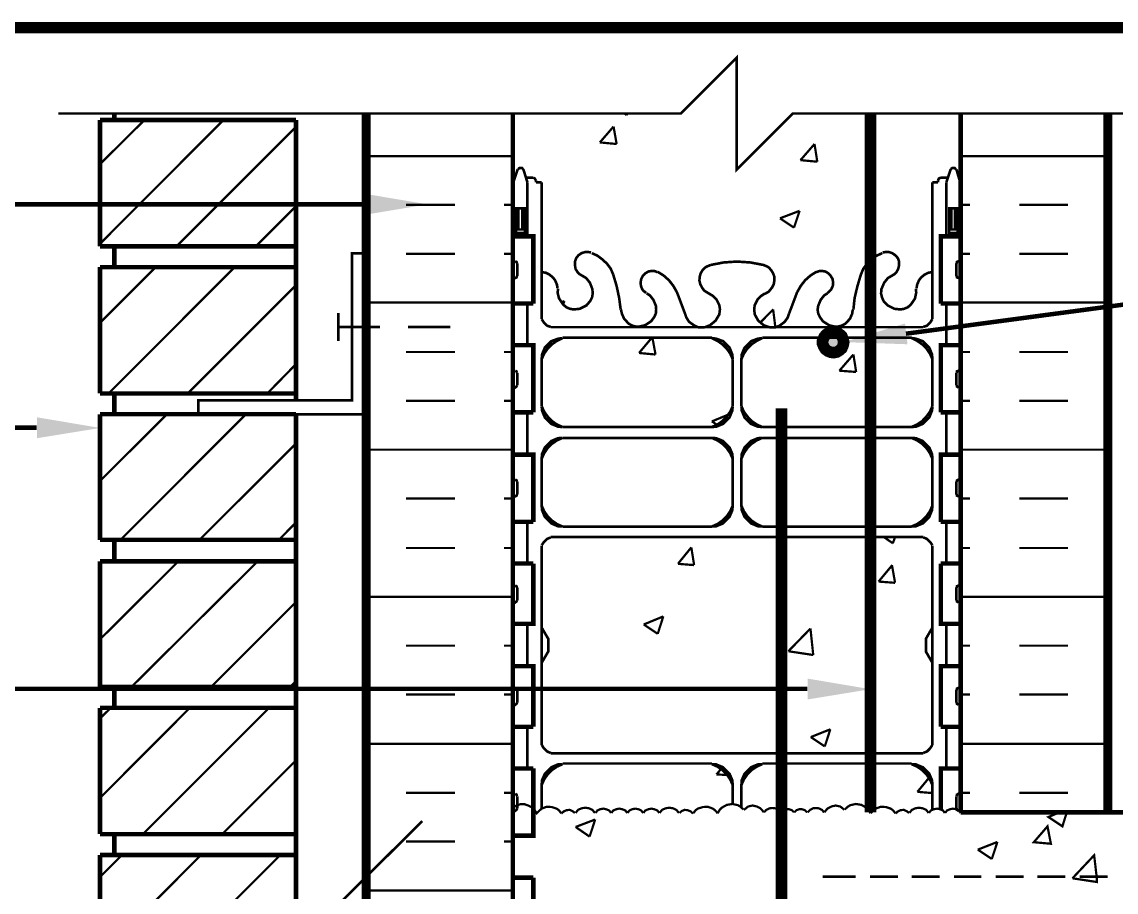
# Model space of a CAD drawing. Header units: millimetres. Extents: x 14 to 202, y 15 to 268.
# Drawn here: x 82.4 to 144.5, y 218.7 to 268.1 of the extents above; entities that cross this region are included whole.
import ezdxf

# ---------------------------------------------------------------- set-up
doc = ezdxf.new("R2010")
doc.units = ezdxf.units.MM
doc.layers.add('H', color=7, linetype='Continuous')
doc.layers.add('P', color=7, linetype='Continuous')

msp = doc.modelspace()

# ---------------------------------------------------------------- hatches: boundary and pattern name
at = {"layer": 'H', "linetype": 'Continuous'}
for points in [[(101.829, 257.104), (101.829, 258.304), (105.41, 257.704), (101.829, 257.104)], [(132.627, 249.767), (129.011, 249.89), (132.486, 250.948), (132.627, 249.767)], [(127.829, 249.978), (127.864, 250.084), (129.011, 249.978), (127.829, 249.978)], [(127.864, 250.084), (127.9, 250.19), (128.958, 250.084), (127.864, 250.084)], [(129.011, 249.978), (127.864, 250.084), (128.958, 250.084), (129.011, 249.978)], [(127.9, 250.19), (127.97, 250.278), (128.923, 250.19), (127.9, 250.19)], [(128.958, 250.084), (127.9, 250.19), (128.923, 250.19), (128.958, 250.084)], [(127.97, 250.278), (128.058, 250.366), (128.852, 250.278), (127.97, 250.278)], [(128.923, 250.19), (127.97, 250.278), (128.852, 250.278), (128.923, 250.19)], [(128.058, 250.366), (128.164, 250.402), (128.782, 250.366), (128.058, 250.366)], [(128.852, 250.278), (128.058, 250.366), (128.782, 250.366), (128.852, 250.278)], [(128.164, 250.402), (128.252, 250.437), (128.693, 250.402), (128.164, 250.402)], [(128.782, 250.366), (128.164, 250.402), (128.693, 250.402), (128.782, 250.366)], [(128.252, 250.437), (128.376, 250.472), (128.588, 250.437), (128.252, 250.437)], [(128.693, 250.402), (128.252, 250.437), (128.588, 250.437), (128.693, 250.402)], [(128.588, 250.437), (128.376, 250.472), (128.482, 250.472), (128.588, 250.437)], [(127.829, 249.873), (127.829, 249.978), (129.011, 249.873), (127.829, 249.873)], [(129.011, 249.873), (127.829, 249.978), (129.011, 249.978), (129.011, 249.873)], [(127.829, 249.767), (127.829, 249.873), (129.011, 249.767), (127.829, 249.767)], [(129.011, 249.767), (127.829, 249.873), (129.011, 249.873), (129.011, 249.767)], [(127.864, 249.661), (127.829, 249.767), (128.958, 249.661), (127.864, 249.661)], [(128.958, 249.661), (127.829, 249.767), (129.011, 249.767), (128.958, 249.661)], [(127.9, 249.555), (127.864, 249.661), (128.923, 249.555), (127.9, 249.555)], [(128.923, 249.555), (127.864, 249.661), (128.958, 249.661), (128.923, 249.555)], [(127.97, 249.467), (127.9, 249.555), (128.852, 249.467), (127.97, 249.467)], [(128.852, 249.467), (127.9, 249.555), (128.923, 249.555), (128.852, 249.467)], [(128.058, 249.414), (127.97, 249.467), (128.782, 249.414), (128.058, 249.414)], [(128.782, 249.414), (127.97, 249.467), (128.852, 249.467), (128.782, 249.414)], [(128.164, 249.343), (128.058, 249.414), (128.693, 249.343), (128.164, 249.343)], [(128.693, 249.343), (128.058, 249.414), (128.782, 249.414), (128.693, 249.343)], [(128.252, 249.308), (128.164, 249.343), (128.588, 249.308), (128.252, 249.308)], [(128.588, 249.308), (128.164, 249.343), (128.693, 249.343), (128.588, 249.308)], [(128.376, 249.273), (128.252, 249.308), (128.482, 249.273), (128.376, 249.273)], [(128.482, 249.273), (128.252, 249.308), (128.588, 249.308), (128.482, 249.273)], [(83.273, 244.44), (83.273, 245.622), (86.854, 245.022), (83.273, 244.44)], [(126.965, 229.623), (126.965, 230.805), (130.528, 230.205), (126.965, 229.623)]]:
    msp.add_hatch(color=256, dxfattribs=at).paths.add_polyline_path(points)

# ---------------------------------------------------------------- linework, layer by layer
at = {"layer": 'P'}
for points, const_width in [([(17.004, 267.723), (198.12, 267.723)], 0.656), ([(84.473, 262.855), (119.768, 262.855), (122.943, 266.03), (122.943, 259.68), (126.118, 262.855), (148.749, 262.855)], 0.148), ([(101.935, 204.117), (101.935, 262.855)], 0.508), ([(130.528, 262.855), (130.528, 223.22)], 0.656), ([(143.986, 223.22), (143.986, 262.855)], 0.508), ([(86.836, 255.323), (86.836, 262.484)], 0.254), ([(97.949, 262.484), (86.836, 262.484)], 0.254), ([(86.836, 259.98), (89.341, 262.467)], 0.127), ([(86.836, 255.464), (93.821, 262.467)], 0.127), ([(87.648, 262.484), (87.648, 262.855)], 0.254), ([(97.949, 246.609), (97.949, 262.484)], 0.254), ([(110.243, 262.855), (110.243, 204.117)], 0.254), ([(116.575, 262.855), (116.699, 262.767)], 0.127), ([(116.699, 262.767), (116.752, 262.855)], 0.127), ([(135.643, 223.22), (135.643, 262.855)], 0.254), ([(91.175, 255.323), (97.949, 262.096)], 0.127), ([(115.182, 261.214), (115.958, 262.114)], 0.127), ([(116.134, 261.126), (115.958, 262.114)], 0.127), ([(115.182, 261.214), (116.134, 261.126)], 0.127), ([(126.559, 260.209), (127.353, 261.126)], 0.127), ([(127.512, 260.121), (127.353, 261.126)], 0.127), ([(101.935, 260.438), (110.243, 260.438)], 0.127), ([(126.559, 260.209), (127.512, 260.121)], 0.127), ([(143.986, 260.438), (135.643, 260.438)], 0.127), ([(110.243, 258.851), (110.525, 259.697)], 0.148), ([(110.843, 259.697), (110.755, 259.768), (110.631, 259.768), (110.543, 259.697)], 0.148), ([(111.072, 258.957), (110.843, 259.697)], 0.148), ([(134.832, 258.957), (135.079, 259.697)], 0.148), ([(135.378, 259.697), (135.29, 259.768), (135.167, 259.768), (135.079, 259.697)], 0.148), ([(135.643, 258.851), (135.396, 259.697)], 0.148), ([(110.984, 259.221), (111.39, 259.221)], 0.148), ([(111.072, 258.957), (111.072, 255.887)], 0.148), ([(111.548, 259.062), (111.495, 259.168), (111.39, 259.221)], 0.148), ([(111.566, 259.062), (111.566, 258.957)], 0.148), ([(111.566, 258.957), (111.883, 258.957)], 0.148), ([(111.883, 251.195), (111.883, 258.957)], 0.148), ([(134.355, 258.957), (134.038, 258.957)], 0.148), ([(134.038, 251.195), (134.038, 258.957)], 0.148), ([(134.514, 259.221), (134.408, 259.168), (134.355, 259.062)], 0.148), ([(134.355, 259.062), (134.355, 258.957)], 0.148), ([(134.902, 259.221), (134.514, 259.221)], 0.148), ([(134.832, 258.957), (134.832, 255.887)], 0.148), ([(111.072, 255.887), (111.072, 258.498)], 0.148), ([(134.832, 255.887), (134.832, 258.498)], 0.148), ([(101.829, 257.704), (68.439, 257.704)], 0.254), ([(95.673, 255.323), (97.949, 257.598)], 0.127), ([(104.193, 257.669), (106.962, 257.669)], 0.127), ([(109.749, 257.669), (110.243, 257.669)], 0.127), ([(110.931, 256.081), (110.437, 256.081), (110.437, 257.475), (110.931, 257.475), (110.931, 256.081)], 0.148), ([(110.79, 256.275), (110.561, 256.275), (110.561, 257.475), (110.79, 257.475), (110.79, 256.275)], 0.148), ([(134.99, 256.081), (135.467, 256.081), (135.467, 257.475), (134.99, 257.475), (134.99, 256.081)], 0.148), ([(135.114, 256.275), (135.326, 256.275), (135.326, 257.475), (135.114, 257.475), (135.114, 256.275)], 0.148), ([(136.172, 257.669), (135.643, 257.669)], 0.127), ([(141.728, 257.669), (138.959, 257.669)], 0.127), ([(125.395, 256.91), (126.506, 257.334)], 0.127), ([(125.395, 256.91), (126.189, 256.381)], 0.127), ([(126.189, 256.381), (126.506, 257.334)], 0.127), ([(110.243, 255.887), (111.407, 255.887), (111.407, 252.077)], 0.254), ([(135.643, 255.887), (134.514, 255.887), (134.514, 252.077)], 0.254), ([(97.949, 255.323), (86.836, 255.323)], 0.254), ([(87.648, 254.141), (87.648, 255.323)], 0.254), ([(114.688, 254.97), (114.494, 255.005), (114.371, 255.005), (114.141, 254.935), (113.965, 254.811), (113.841, 254.653), (113.771, 254.459), (113.771, 254.247), (113.806, 254.035), (113.93, 253.841), (114.018, 253.753), (114.194, 253.647)], 0.148), ([(131.727, 253.647), (131.904, 253.753), (131.992, 253.841), (132.098, 254.035), (132.151, 254.247), (132.151, 254.459), (132.08, 254.653), (131.939, 254.811), (131.763, 254.935), (131.551, 255.005), (131.41, 255.005), (131.216, 254.97)], 0.148), ([(92.41, 245.798), (101.935, 245.798), (101.935, 254.917), (101.124, 254.917), (101.124, 246.592), (92.41, 246.592), (92.41, 245.798), (92.41, 245.798)], 0.148), ([(104.193, 254.9), (106.962, 254.9)], 0.127), ([(109.749, 254.9), (110.243, 254.9)], 0.127), ([(110.243, 253.647), (110.243, 254.353)], 0.148), ([(110.384, 254.476), (110.296, 254.441), (110.261, 254.353)], 0.148), ([(110.49, 254.353), (110.455, 254.441), (110.384, 254.476)], 0.148), ([(110.508, 253.647), (110.508, 254.353)], 0.148), ([(115.94, 253.718), (115.799, 254.053), (115.588, 254.335), (115.323, 254.582), (115.041, 254.794), (114.723, 254.935)], 0.148), ([(122.961, 254.459), (122.202, 254.406), (121.461, 254.265)], 0.148), ([(124.531, 252.624), (124.725, 252.73), (124.813, 252.818), (124.954, 252.995), (125.042, 253.171), (125.077, 253.383), (125.077, 253.594), (125.007, 253.788), (124.901, 253.965), (124.76, 254.123), (124.672, 254.176), (124.46, 254.265), (123.719, 254.406), (122.943, 254.459)], 0.148), ([(131.198, 254.935), (130.881, 254.794), (130.581, 254.582), (130.334, 254.335), (130.122, 254.053), (129.981, 253.718)], 0.148), ([(135.396, 253.647), (135.396, 254.353)], 0.148), ([(135.625, 254.353), (135.608, 254.441), (135.52, 254.476), (135.431, 254.441), (135.414, 254.353)], 0.148), ([(135.643, 253.647), (135.643, 254.353)], 0.148), ([(136.172, 254.9), (135.643, 254.9)], 0.127), ([(141.728, 254.9), (138.959, 254.9)], 0.127), ([(86.836, 246.98), (86.836, 254.141)], 0.254), ([(97.949, 254.141), (86.836, 254.141)], 0.254), ([(86.836, 250.984), (89.994, 254.141)], 0.127), ([(87.33, 246.98), (94.474, 254.141)], 0.127), ([(112.783, 252.942), (112.748, 253.153), (112.642, 253.4), (112.518, 253.559), (112.324, 253.718), (112.113, 253.824), (111.883, 253.859)], 0.148), ([(116.364, 251.725), (116.276, 252.395), (116.134, 253.065), (115.94, 253.718)], 0.148), ([(118.445, 253.859), (118.251, 253.929), (118.128, 253.929), (117.934, 253.894), (117.757, 253.788), (117.616, 253.647), (117.528, 253.471), (117.493, 253.277), (117.51, 253.083), (117.581, 252.889), (117.651, 252.801), (117.81, 252.677)], 0.148), ([(119.556, 252.712), (119.345, 253.083), (119.098, 253.4), (118.798, 253.665), (118.463, 253.877)], 0.148), ([(121.461, 254.265), (121.25, 254.176), (121.162, 254.123), (121.003, 253.965), (120.897, 253.788), (120.844, 253.594), (120.826, 253.383), (120.879, 253.171), (120.968, 252.995), (121.091, 252.818), (121.197, 252.748), (121.373, 252.642)], 0.148), ([(127.459, 253.877), (127.123, 253.665), (126.824, 253.4), (126.577, 253.083), (126.365, 252.712)], 0.148), ([(128.094, 252.677), (128.235, 252.801), (128.305, 252.889), (128.393, 253.083), (128.411, 253.277), (128.376, 253.471), (128.27, 253.647), (128.147, 253.788), (127.97, 253.894), (127.758, 253.929), (127.653, 253.929), (127.459, 253.859)], 0.148), ([(129.981, 253.718), (129.787, 253.065), (129.628, 252.395), (129.558, 251.725)], 0.148), ([(134.038, 253.859), (133.809, 253.824), (133.597, 253.718), (133.403, 253.559), (133.279, 253.4), (133.174, 253.153), (133.138, 252.942)], 0.148), ([(91.81, 246.98), (97.949, 253.118)], 0.127), ([(110.261, 253.647), (110.296, 253.559), (110.384, 253.524), (110.455, 253.559), (110.49, 253.647)], 0.148), ([(112.818, 252.924), (112.783, 252.695), (112.871, 252.36), (113.101, 252.024), (113.277, 251.866), (113.489, 251.778), (113.7, 251.742), (114.035, 251.778), (114.423, 251.972), (114.635, 252.218), (114.741, 252.43), (114.776, 252.642), (114.759, 252.889), (114.618, 253.259), (114.406, 253.524), (114.194, 253.647)], 0.148), ([(131.727, 253.647), (131.516, 253.524), (131.304, 253.259), (131.145, 252.889), (131.128, 252.642), (131.18, 252.43), (131.269, 252.218), (131.498, 251.972), (131.886, 251.778), (132.221, 251.742), (132.433, 251.778), (132.644, 251.866), (132.821, 252.024), (133.05, 252.36), (133.121, 252.695), (133.103, 252.924)], 0.148), ([(135.414, 253.647), (135.431, 253.559), (135.52, 253.524)], 0.148), ([(135.52, 253.524), (135.608, 253.559), (135.625, 253.647)], 0.148), ([(116.381, 251.725), (116.434, 251.495), (116.558, 251.213), (116.822, 250.931), (117.016, 250.825), (117.228, 250.772), (117.422, 250.772), (117.74, 250.843), (118.092, 251.072), (118.269, 251.319), (118.357, 251.513), (118.375, 251.725), (118.357, 251.954), (118.216, 252.289), (118.022, 252.536), (117.828, 252.659)], 0.148), ([(120.015, 251.495), (119.556, 252.712)], 0.148), ([(120.015, 251.495), (120.086, 251.284), (120.244, 251.037), (120.544, 250.825), (120.738, 250.737), (120.95, 250.719), (121.144, 250.737), (121.426, 250.843), (121.744, 251.107), (121.955, 251.46), (121.991, 251.76), (121.955, 251.989), (121.797, 252.307), (121.603, 252.501), (121.373, 252.642)], 0.148), ([(124.531, 252.642), (124.319, 252.501), (124.125, 252.307), (123.966, 251.989), (123.931, 251.76), (123.966, 251.46), (124.16, 251.107), (124.478, 250.843), (124.778, 250.737), (124.972, 250.719), (125.183, 250.737), (125.377, 250.825), (125.659, 251.037), (125.836, 251.284), (125.906, 251.495)], 0.148), ([(125.906, 251.495), (126.365, 252.712)], 0.148), ([(128.094, 252.659), (127.9, 252.536), (127.706, 252.289), (127.564, 251.954), (127.529, 251.725), (127.564, 251.513), (127.653, 251.319), (127.829, 251.072), (128.182, 250.843), (128.482, 250.772), (128.693, 250.772), (128.905, 250.825), (129.099, 250.931), (129.364, 251.213), (129.487, 251.495), (129.522, 251.725)], 0.148), ([(132.539, 250.366), (151.395, 252.889)], 0.254), ([(101.935, 252.13), (110.243, 252.13)], 0.127), ([(110.243, 252.077), (111.407, 252.077)], 0.254), ([(111.072, 249.714), (111.072, 252.077)], 0.148), ([(112.977, 252.148), (113.171, 252.218)], 0.127), ([(113.101, 252.024), (113.171, 252.218)], 0.127), ([(135.643, 252.077), (134.514, 252.077)], 0.254), ([(134.832, 249.714), (134.832, 252.077)], 0.148), ([(143.986, 252.13), (135.643, 252.13)], 0.127), ([(100.348, 251.548), (100.348, 249.961)], 0.148), ([(124.266, 250.984), (125.007, 251.742)], 0.127), ([(125.13, 250.754), (125.007, 251.742)], 0.127), ([(100.348, 250.754), (102.711, 250.754)], 0.148), ([(104.299, 250.754), (106.698, 250.754)], 0.148), ([(111.883, 251.195), (112.007, 251.001), (112.183, 250.825), (112.395, 250.754)], 0.148), ([(133.526, 250.737), (112.395, 250.737)], 0.148), ([(129.011, 249.873), (128.976, 250.049), (128.905, 250.225), (128.834, 250.296), (128.711, 250.384), (128.57, 250.455), (128.411, 250.472), (128.27, 250.455), (128.129, 250.402), (128.005, 250.313), (127.917, 250.208), (127.882, 250.137), (127.811, 249.961), (127.811, 249.802), (127.882, 249.626), (127.97, 249.484), (128.111, 249.379), (128.288, 249.308), (128.446, 249.29), (128.623, 249.326), (128.764, 249.414), (128.905, 249.537), (128.976, 249.714), (129.011, 249.873), (129.011, 249.873)], 0.656), ([(133.526, 250.754), (133.738, 250.825), (133.914, 251.001), (134.038, 251.195)], 0.148), ([(113.065, 250.119), (112.748, 249.961), (112.466, 249.767), (112.219, 249.52), (112.025, 249.238), (111.883, 248.92)], 0.148), ([(113.065, 250.119), (112.818, 250.084), (112.43, 249.943), (112.06, 249.573), (111.901, 249.185), (111.883, 248.92)], 0.148), ([(121.532, 250.137), (113.065, 250.137)], 0.148), ([(117.404, 249.273), (118.128, 250.137)], 0.127), ([(118.339, 249.185), (118.163, 250.137)], 0.127), ([(122.714, 248.92), (122.573, 249.238), (122.379, 249.52), (122.132, 249.767), (121.849, 249.961), (121.532, 250.119)], 0.148), ([(122.714, 248.92), (122.696, 249.185), (122.537, 249.573), (122.167, 249.943), (121.779, 250.084), (121.532, 250.119)], 0.148), ([(124.389, 250.119), (124.072, 249.961), (123.79, 249.767), (123.543, 249.52), (123.349, 249.238), (123.208, 248.92)], 0.148), ([(124.389, 250.119), (124.143, 250.084), (123.754, 249.943), (123.384, 249.573), (123.225, 249.185), (123.208, 248.92)], 0.148), ([(132.856, 250.137), (124.389, 250.137)], 0.148), ([(134.038, 248.92), (133.897, 249.238), (133.703, 249.52), (133.456, 249.767), (133.174, 249.961), (132.856, 250.119)], 0.148), ([(134.038, 248.92), (134.02, 249.185), (133.862, 249.573), (133.491, 249.943), (133.103, 250.084), (132.856, 250.119)], 0.148), ([(110.243, 249.714), (111.407, 249.714), (111.407, 245.904)], 0.254), ([(135.643, 249.714), (134.514, 249.714), (134.514, 245.904)], 0.254), ([(104.193, 249.326), (106.962, 249.326)], 0.127), ([(109.749, 249.326), (110.243, 249.326)], 0.127), ([(111.883, 248.938), (111.883, 246.257)], 0.148), ([(117.404, 249.273), (118.339, 249.185)], 0.127), ([(122.714, 248.92), (122.714, 246.257)], 0.148), ([(123.208, 248.955), (123.208, 246.257)], 0.148), ([(128.764, 248.267), (129.558, 249.185)], 0.127), ([(129.716, 248.197), (129.558, 249.185)], 0.127), ([(134.038, 248.938), (134.038, 246.257)], 0.148), ([(136.172, 249.326), (135.643, 249.326)], 0.127), ([(141.728, 249.326), (138.959, 249.326)], 0.127), ([(96.326, 246.98), (97.949, 248.638)], 0.127), ([(110.243, 247.438), (110.243, 248.144)], 0.148), ([(110.384, 248.267), (110.296, 248.232), (110.261, 248.144)], 0.148), ([(110.49, 248.144), (110.455, 248.232), (110.384, 248.267)], 0.148), ([(110.508, 247.438), (110.508, 248.144)], 0.148), ([(128.764, 248.267), (129.716, 248.197)], 0.127), ([(135.396, 247.438), (135.396, 248.144)], 0.148), ([(135.625, 248.144), (135.608, 248.232), (135.52, 248.267), (135.431, 248.232), (135.414, 248.144)], 0.148), ([(135.643, 247.438), (135.643, 248.144)], 0.148), ([(97.949, 246.98), (86.836, 246.98)], 0.254), ([(87.648, 245.798), (87.648, 246.98)], 0.254), ([(110.261, 247.438), (110.296, 247.368), (110.384, 247.315), (110.455, 247.368), (110.49, 247.438)], 0.148), ([(135.414, 247.438), (135.431, 247.368), (135.52, 247.315)], 0.148), ([(135.52, 247.315), (135.608, 247.368), (135.625, 247.438)], 0.148), ([(104.193, 246.556), (106.962, 246.556)], 0.127), ([(109.749, 246.556), (110.243, 246.556)], 0.127), ([(111.883, 246.257), (112.025, 245.939), (112.219, 245.674), (112.466, 245.41), (112.748, 245.216), (113.065, 245.075)], 0.148), ([(111.883, 246.257), (111.901, 246.01), (112.06, 245.622), (112.43, 245.251), (112.818, 245.092), (113.065, 245.075)], 0.148), ([(121.532, 245.075), (121.849, 245.216), (122.132, 245.41), (122.379, 245.674), (122.573, 245.939), (122.714, 246.257)], 0.148), ([(121.532, 245.075), (121.779, 245.092), (122.167, 245.251), (122.537, 245.622), (122.696, 246.01), (122.714, 246.257)], 0.148), ([(123.208, 246.257), (123.349, 245.939), (123.543, 245.674), (123.79, 245.41), (124.072, 245.216), (124.389, 245.075)], 0.148), ([(123.208, 246.257), (123.225, 246.01), (123.384, 245.622), (123.754, 245.251), (124.143, 245.092), (124.389, 245.075)], 0.148), ([(125.483, 246.133), (125.483, 146.315)], 0.656), ([(132.856, 245.075), (133.174, 245.216), (133.456, 245.41), (133.703, 245.674), (133.897, 245.939), (134.038, 246.257)], 0.148), ([(132.856, 245.075), (133.103, 245.092), (133.491, 245.251), (133.862, 245.622), (134.02, 246.01), (134.038, 246.257)], 0.148), ([(136.172, 246.556), (135.643, 246.556)], 0.127), ([(141.728, 246.556), (138.959, 246.556)], 0.127), ([(86.836, 238.672), (86.836, 245.798)], 0.254), ([(97.949, 245.798), (86.836, 245.798)], 0.254), ([(86.836, 242.006), (90.629, 245.798)], 0.127), ([(87.983, 238.654), (95.109, 245.798)], 0.127), ([(97.949, 204.117), (97.949, 245.798)], 0.254), ([(110.243, 245.904), (111.407, 245.904)], 0.254), ([(111.072, 243.505), (111.072, 245.904)], 0.148), ([(121.532, 245.392), (122.432, 245.763)], 0.127), ([(135.643, 245.904), (134.514, 245.904)], 0.254), ([(134.832, 243.505), (134.832, 245.904)], 0.148), ([(83.256, 245.039), (57.926, 245.039)], 0.254), ([(113.065, 245.075), (121.532, 245.075)], 0.148), ([(121.532, 245.392), (121.832, 245.198)], 0.127), ([(132.856, 245.075), (124.389, 245.075)], 0.148), ([(113.065, 244.457), (112.748, 244.316), (112.466, 244.122), (112.219, 243.875), (112.025, 243.593), (111.883, 243.276)], 0.148), ([(113.065, 244.457), (112.801, 244.44), (112.43, 244.281), (112.06, 243.911), (111.901, 243.54), (111.883, 243.276)], 0.148), ([(113.065, 244.457), (121.532, 244.457)], 0.148), ([(122.714, 243.276), (122.573, 243.593), (122.379, 243.875), (122.132, 244.122), (121.849, 244.316), (121.532, 244.457)], 0.148), ([(122.714, 243.276), (122.696, 243.54), (122.537, 243.911), (122.167, 244.281), (121.779, 244.44), (121.532, 244.457)], 0.148), ([(124.389, 244.457), (124.072, 244.316), (123.79, 244.122), (123.543, 243.875), (123.349, 243.593), (123.208, 243.276)], 0.148), ([(124.389, 244.457), (124.143, 244.44), (123.754, 244.281), (123.384, 243.911), (123.225, 243.54), (123.208, 243.276)], 0.148), ([(132.856, 244.457), (124.389, 244.457)], 0.148), ([(134.038, 243.276), (133.897, 243.593), (133.703, 243.875), (133.456, 244.122), (133.174, 244.316), (132.856, 244.457)], 0.148), ([(134.038, 243.276), (134.02, 243.54), (133.862, 243.911), (133.491, 244.281), (133.103, 244.44), (132.856, 244.457)], 0.148), ([(92.463, 238.654), (97.949, 244.14)], 0.127), ([(101.935, 243.787), (110.243, 243.787)], 0.127), ([(143.986, 243.787), (135.643, 243.787)], 0.127), ([(110.243, 243.505), (111.407, 243.505), (111.407, 239.695)], 0.254), ([(111.883, 240.612), (111.883, 243.276)], 0.148), ([(122.714, 240.612), (122.714, 243.276)], 0.148), ([(123.208, 240.612), (123.208, 243.276)], 0.148), ([(134.038, 240.612), (134.038, 243.276)], 0.148), ([(135.643, 243.505), (134.514, 243.505), (134.514, 239.695)], 0.254), ([(110.243, 241.265), (110.243, 241.97)], 0.148), ([(110.384, 242.094), (110.296, 242.058), (110.261, 241.97)], 0.148), ([(110.49, 241.97), (110.455, 242.058), (110.384, 242.094)], 0.148), ([(110.508, 241.265), (110.508, 241.97)], 0.148), ([(135.396, 241.265), (135.396, 241.97)], 0.148), ([(135.625, 241.97), (135.608, 242.041), (135.52, 242.094), (135.431, 242.041), (135.414, 241.97)], 0.148), ([(135.643, 241.265), (135.643, 241.97)], 0.148), ([(104.193, 241.018), (106.962, 241.018)], 0.127), ([(109.749, 241.018), (110.243, 241.018)], 0.127), ([(110.261, 241.265), (110.296, 241.177), (110.384, 241.141), (110.455, 241.177), (110.49, 241.265)], 0.148), ([(135.414, 241.265), (135.431, 241.177), (135.52, 241.141)], 0.148), ([(135.52, 241.141), (135.608, 241.177), (135.625, 241.265)], 0.148), ([(136.172, 241.018), (135.643, 241.018)], 0.127), ([(141.728, 241.018), (138.959, 241.018)], 0.127), ([(111.883, 240.612), (112.025, 240.295), (112.219, 240.012), (112.466, 239.765), (112.748, 239.571), (113.065, 239.43)], 0.148), ([(111.883, 240.612), (111.901, 240.365), (112.06, 239.977), (112.43, 239.607), (112.801, 239.448), (113.065, 239.43)], 0.148), ([(121.532, 239.43), (121.849, 239.571), (122.132, 239.765), (122.379, 240.012), (122.573, 240.295), (122.714, 240.612)], 0.148), ([(121.532, 239.43), (121.779, 239.448), (122.167, 239.607), (122.537, 239.977), (122.696, 240.365), (122.714, 240.612)], 0.148), ([(123.208, 240.612), (123.349, 240.295), (123.543, 240.012), (123.79, 239.765), (124.072, 239.571), (124.389, 239.43)], 0.148), ([(123.208, 240.612), (123.225, 240.365), (123.384, 239.977), (123.754, 239.607), (124.143, 239.448), (124.389, 239.43)], 0.148), ([(132.856, 239.43), (133.174, 239.571), (133.456, 239.765), (133.703, 240.012), (133.897, 240.295), (134.038, 240.612)], 0.148), ([(132.856, 239.43), (133.103, 239.448), (133.491, 239.607), (133.862, 239.977), (134.02, 240.365), (134.038, 240.612)], 0.148), ([(96.961, 238.654), (97.949, 239.66)], 0.127), ([(110.243, 239.695), (111.407, 239.695)], 0.254), ([(111.072, 237.331), (111.072, 239.695)], 0.148), ([(121.532, 239.43), (113.065, 239.43)], 0.148), ([(132.856, 239.43), (124.389, 239.43)], 0.148), ([(135.643, 239.695), (134.514, 239.695)], 0.254), ([(134.832, 237.331), (134.832, 239.695)], 0.148), ([(112.395, 238.813), (112.183, 238.725), (112.007, 238.548), (111.883, 238.372)], 0.148), ([(133.526, 238.831), (112.395, 238.831)], 0.148), ([(131.286, 238.831), (131.798, 238.478)], 0.127), ([(131.798, 238.478), (131.921, 238.831)], 0.127), ([(134.038, 238.372), (133.914, 238.548), (133.738, 238.725), (133.526, 238.813)], 0.148), ([(97.949, 238.672), (86.836, 238.672)], 0.254), ([(87.648, 237.455), (87.648, 238.672)], 0.254), ([(104.193, 238.213), (106.962, 238.213)], 0.127), ([(109.749, 238.213), (110.243, 238.213)], 0.127), ([(111.883, 238.354), (111.883, 227.048)], 0.148), ([(119.609, 237.314), (120.368, 238.248)], 0.127), ([(120.527, 237.243), (120.368, 238.248)], 0.127), ([(134.038, 238.354), (134.038, 227.048)], 0.148), ([(136.172, 238.213), (135.643, 238.213)], 0.127), ([(141.728, 238.213), (138.959, 238.213)], 0.127), ([(86.836, 230.329), (86.836, 237.455)], 0.254), ([(97.949, 237.455), (86.836, 237.455)], 0.254), ([(86.836, 233.027), (91.281, 237.455)], 0.127), ([(88.618, 230.329), (95.779, 237.455)], 0.127), ([(110.243, 237.331), (111.407, 237.331)], 0.254), ([(110.243, 233.909), (111.407, 233.909), (111.407, 237.331)], 0.254), ([(119.609, 237.314), (120.527, 237.243)], 0.127), ([(130.986, 236.308), (131.763, 237.243)], 0.127), ([(131.921, 236.238), (131.745, 237.243)], 0.127), ([(135.643, 237.331), (134.514, 237.331)], 0.254), ([(135.643, 233.909), (134.514, 233.909), (134.514, 237.331)], 0.254), ([(110.243, 235.955), (110.243, 235.25)], 0.148), ([(110.384, 236.079), (110.296, 236.044), (110.278, 235.955)], 0.148), ([(110.49, 235.955), (110.455, 236.044), (110.384, 236.079)], 0.148), ([(110.508, 235.955), (110.508, 235.25)], 0.148), ([(130.986, 236.308), (131.921, 236.238)], 0.127), ([(135.396, 235.955), (135.396, 235.25)], 0.148), ([(135.625, 235.955), (135.608, 236.044), (135.52, 236.079), (135.431, 236.044), (135.414, 235.955)], 0.148), ([(135.643, 235.955), (135.643, 235.25)], 0.148), ([(93.133, 230.329), (97.949, 235.144)], 0.127), ([(101.935, 235.444), (110.243, 235.444)], 0.127), ([(110.278, 235.25), (110.296, 235.179), (110.384, 235.126), (110.455, 235.179), (110.49, 235.25)], 0.148), ([(135.414, 235.25), (135.431, 235.179), (135.52, 235.126)], 0.148), ([(135.52, 235.126), (135.608, 235.179), (135.625, 235.25)], 0.148), ([(143.986, 235.444), (135.643, 235.444)], 0.127), ([(111.072, 232.692), (111.072, 233.909)], 0.148), ([(117.669, 233.874), (118.78, 234.333)], 0.127), ([(117.669, 233.874), (118.463, 233.345)], 0.127), ([(118.463, 233.345), (118.78, 234.333)], 0.127), ([(134.832, 232.692), (134.832, 233.909)], 0.148), ([(112.254, 232.692), (112.254, 233.063), (111.883, 233.698)], 0.148), ([(111.883, 233.698), (112.254, 233.063), (112.254, 232.692)], 0.148), ([(125.871, 232.357), (127.123, 233.645)], 0.127), ([(127.282, 232.145), (127.123, 233.645)], 0.127), ([(133.668, 232.692), (133.668, 233.063), (134.038, 233.698)], 0.148), ([(134.038, 233.698), (133.668, 233.063), (133.668, 232.692)], 0.148), ([(104.193, 232.675), (106.962, 232.675)], 0.127), ([(109.749, 232.675), (110.243, 232.675)], 0.127), ([(111.072, 232.692), (111.072, 231.51)], 0.148), ([(112.254, 232.692), (112.254, 232.339), (111.883, 231.704)], 0.148), ([(111.883, 231.704), (112.254, 232.339), (112.254, 232.692)], 0.148), ([(133.668, 232.692), (133.668, 232.339), (134.038, 231.704)], 0.148), ([(134.038, 231.704), (133.668, 232.339), (133.668, 232.692)], 0.148), ([(134.832, 232.692), (134.832, 231.51)], 0.148), ([(136.172, 232.675), (135.643, 232.675)], 0.127), ([(141.728, 232.675), (138.959, 232.675)], 0.127), ([(125.871, 232.357), (127.282, 232.145)], 0.127), ([(110.243, 231.51), (111.407, 231.51), (111.407, 228.071)], 0.254), ([(135.643, 231.51), (134.514, 231.51), (134.514, 228.071)], 0.254), ([(126.947, 230.223), (78.387, 230.223)], 0.254), ([(97.949, 230.329), (86.836, 230.329)], 0.254), ([(87.648, 229.147), (87.648, 230.329)], 0.254), ([(97.614, 230.329), (97.949, 230.664)], 0.127), ([(110.243, 229.447), (110.243, 230.152)], 0.148), ([(110.384, 230.276), (110.296, 230.24), (110.261, 230.152)], 0.148), ([(110.49, 230.152), (110.455, 230.24), (110.384, 230.276)], 0.148), ([(110.508, 229.447), (110.508, 230.152)], 0.148), ([(135.396, 229.447), (135.396, 230.152)], 0.148), ([(135.625, 230.152), (135.608, 230.24), (135.52, 230.276), (135.431, 230.24), (135.414, 230.152)], 0.148), ([(135.643, 229.447), (135.643, 230.152)], 0.148), ([(104.193, 229.905), (106.962, 229.905)], 0.127), ([(109.749, 229.905), (110.243, 229.905)], 0.127), ([(136.172, 229.905), (135.643, 229.905)], 0.127), ([(141.728, 229.905), (138.959, 229.905)], 0.127), ([(86.836, 221.985), (86.836, 229.147)], 0.254), ([(97.949, 229.147), (86.836, 229.147)], 0.254), ([(86.836, 228.547), (87.436, 229.129)], 0.127), ([(86.836, 224.032), (91.916, 229.129)], 0.127), ([(89.27, 221.985), (96.414, 229.129)], 0.127), ([(110.261, 229.447), (110.296, 229.376), (110.384, 229.323), (110.455, 229.376), (110.49, 229.447)], 0.148), ([(135.414, 229.447), (135.431, 229.376), (135.52, 229.323)], 0.148), ([(135.52, 229.323), (135.608, 229.376), (135.625, 229.447)], 0.148), ([(110.243, 228.071), (111.407, 228.071)], 0.254), ([(111.072, 228.088), (111.072, 225.707)], 0.148), ([(127.141, 227.489), (128.252, 227.93)], 0.127), ([(127.935, 226.96), (128.252, 227.93)], 0.127), ([(135.643, 228.071), (134.514, 228.071)], 0.254), ([(134.832, 228.088), (134.832, 225.707)], 0.148), ([(101.935, 227.101), (110.243, 227.101)], 0.127), ([(111.883, 227.048), (112.007, 226.854), (112.183, 226.677), (112.395, 226.589)], 0.148), ([(127.141, 227.489), (127.935, 226.96)], 0.127), ([(133.526, 226.589), (133.738, 226.677), (133.914, 226.854), (134.038, 227.048)], 0.148), ([(143.986, 227.101), (135.643, 227.101)], 0.127), ([(133.526, 226.572), (112.395, 226.572)], 0.148), ([(93.768, 221.985), (97.949, 226.166)], 0.127), ([(113.065, 225.954), (112.748, 225.813), (112.466, 225.619), (112.219, 225.372), (112.025, 225.09), (111.883, 224.772)], 0.148), ([(113.065, 225.954), (112.801, 225.937), (112.43, 225.778), (112.06, 225.407), (111.901, 225.037), (111.883, 224.772)], 0.148), ([(121.532, 225.989), (113.065, 225.989)], 0.148), ([(122.714, 224.772), (122.573, 225.09), (122.379, 225.372), (122.132, 225.619), (121.849, 225.813), (121.532, 225.954)], 0.148), ([(122.714, 224.772), (122.696, 225.037), (122.537, 225.407), (122.167, 225.778), (121.779, 225.937), (121.532, 225.954)], 0.148), ([(124.389, 225.954), (124.072, 225.813), (123.79, 225.619), (123.543, 225.372), (123.349, 225.09), (123.208, 224.772)], 0.148), ([(124.389, 225.954), (124.143, 225.937), (123.754, 225.778), (123.384, 225.407), (123.225, 225.037), (123.208, 224.772)], 0.148), ([(132.856, 225.989), (124.389, 225.989)], 0.148), ([(134.038, 224.772), (133.897, 225.09), (133.703, 225.372), (133.456, 225.619), (133.174, 225.813), (132.856, 225.954)], 0.148), ([(134.038, 224.772), (134.02, 225.037), (133.862, 225.407), (133.491, 225.778), (133.103, 225.937), (132.856, 225.954)], 0.148), ([(110.243, 225.707), (111.407, 225.707)], 0.254), ([(110.243, 221.897), (111.407, 221.897), (111.407, 225.707)], 0.254), ([(121.797, 225.372), (122.061, 225.69)], 0.127), ([(121.797, 225.372), (122.414, 225.337)], 0.127), ([(133.191, 224.384), (133.844, 225.178)], 0.127), ([(135.643, 225.707), (134.514, 225.707), (134.514, 223.397)], 0.254), ([(111.883, 224.772), (111.883, 223.397)], 0.148), ([(122.714, 224.772), (122.714, 223.679)], 0.148), ([(123.208, 224.808), (123.208, 223.502)], 0.148), ([(134.038, 224.772), (134.038, 223.361)], 0.148), ([(104.193, 224.331), (106.962, 224.331)], 0.127), ([(109.749, 224.331), (110.243, 224.331)], 0.127), ([(110.243, 224.137), (110.243, 223.449)], 0.148), ([(110.384, 224.278), (110.296, 224.226), (110.278, 224.137)], 0.148), ([(110.49, 224.137), (110.455, 224.226), (110.384, 224.278)], 0.148), ([(110.508, 224.137), (110.508, 223.449)], 0.148), ([(133.191, 224.384), (134.038, 224.314)], 0.127), ([(135.396, 224.137), (135.396, 223.449)], 0.148), ([(135.625, 224.137), (135.608, 224.226), (135.52, 224.278), (135.431, 224.226), (135.414, 224.137)], 0.148), ([(135.643, 224.137), (135.643, 223.449)], 0.148), ([(136.172, 224.331), (135.643, 224.331)], 0.127), ([(141.728, 224.331), (138.959, 224.331)], 0.127), ([(110.278, 223.449), (110.296, 223.361), (110.384, 223.308), (110.455, 223.361), (110.49, 223.449)], 0.148), ([(112.995, 223.167), (112.854, 223.344), (112.73, 223.432), (112.466, 223.52), (112.166, 223.538), (111.883, 223.432), (111.778, 223.344), (111.601, 223.167), (111.478, 223.361), (111.337, 223.502), (111.125, 223.608), (110.913, 223.679), (110.666, 223.679), (110.455, 223.608), (110.278, 223.502)], 0.127), ([(113.771, 223.185), (113.63, 223.291), (113.471, 223.361), (113.295, 223.344), (113.136, 223.273), (112.995, 223.15)], 0.127), ([(114.9, 223.185), (114.759, 223.361), (114.565, 223.449), (114.353, 223.485), (114.141, 223.449), (113.947, 223.361), (113.806, 223.185)], 0.127), ([(115.817, 223.185), (115.711, 223.326), (115.535, 223.397), (115.376, 223.432), (115.2, 223.397), (115.041, 223.326), (114.935, 223.185)], 0.127), ([(116.734, 223.185), (116.628, 223.326), (116.452, 223.397), (116.276, 223.432), (116.117, 223.397), (115.94, 223.326), (115.835, 223.185)], 0.127), ([(117.634, 223.185), (117.528, 223.326), (117.369, 223.397), (117.193, 223.432), (117.016, 223.397), (116.858, 223.326), (116.752, 223.185)], 0.127), ([(118.551, 223.185), (118.445, 223.326), (118.269, 223.397), (118.11, 223.432), (117.934, 223.397), (117.757, 223.326), (117.651, 223.185)], 0.127), ([(119.662, 223.185), (119.521, 223.361), (119.327, 223.449), (119.115, 223.485), (118.904, 223.449), (118.71, 223.361), (118.569, 223.185)], 0.127), ([(120.456, 223.15), (120.333, 223.273), (120.156, 223.344), (119.98, 223.361), (119.821, 223.291), (119.698, 223.185)], 0.127), ([(121.867, 223.167), (121.708, 223.344), (121.585, 223.432), (121.303, 223.538), (121.02, 223.52), (120.738, 223.432), (120.615, 223.344), (120.474, 223.167)], 0.127), ([(123.331, 223.379), (123.155, 223.538), (123.014, 223.626), (122.696, 223.696), (122.379, 223.643), (122.096, 223.485), (121.973, 223.361), (121.867, 223.167)], 0.127), ([(124.478, 223.22), (124.372, 223.361), (124.284, 223.449), (124.072, 223.555), (123.843, 223.608), (123.596, 223.555), (123.508, 223.485), (123.349, 223.361)], 0.127), ([(125.43, 223.22), (125.307, 223.361), (125.13, 223.449), (124.954, 223.467), (124.795, 223.449), (124.619, 223.361), (124.495, 223.22)], 0.127), ([(126.189, 223.22), (126.065, 223.344), (125.906, 223.397), (125.748, 223.397), (125.589, 223.344), (125.465, 223.22)], 0.127), ([(126.929, 223.22), (126.806, 223.344), (126.647, 223.397), (126.488, 223.397), (126.33, 223.344), (126.206, 223.22)], 0.127), ([(126.929, 223.22), (126.806, 223.344), (126.647, 223.397), (126.488, 223.397), (126.33, 223.344), (126.206, 223.22)], 0.127), ([(127.9, 223.22), (127.776, 223.361), (127.6, 223.449), (127.441, 223.467), (127.265, 223.449), (127.106, 223.361), (126.965, 223.22)], 0.127), ([(127.9, 223.22), (127.776, 223.361), (127.6, 223.449), (127.441, 223.467), (127.265, 223.449), (127.106, 223.361), (126.965, 223.22)], 0.127), ([(129.046, 223.361), (128.905, 223.485), (128.799, 223.555), (128.552, 223.608), (128.323, 223.555), (128.111, 223.449), (128.023, 223.361), (127.917, 223.22)], 0.127), ([(129.046, 223.361), (128.905, 223.485), (128.799, 223.555), (128.552, 223.608), (128.323, 223.555), (128.111, 223.449), (128.023, 223.361), (127.917, 223.22)], 0.127), ([(130.528, 223.167), (130.422, 223.361), (130.298, 223.485), (130.016, 223.643), (129.699, 223.696), (129.381, 223.626), (129.24, 223.538), (129.064, 223.379)], 0.127), ([(130.528, 223.167), (130.422, 223.361), (130.298, 223.485), (130.016, 223.643), (129.699, 223.696), (129.381, 223.626), (129.24, 223.538), (129.064, 223.379)], 0.127), ([(131.939, 223.167), (131.798, 223.344), (131.674, 223.432), (131.41, 223.52), (131.11, 223.538), (130.828, 223.432), (130.722, 223.344), (130.545, 223.167)], 0.127), ([(131.939, 223.167), (131.798, 223.344), (131.674, 223.432), (131.41, 223.52), (131.11, 223.538), (130.828, 223.432), (130.722, 223.344), (130.545, 223.167)], 0.127), ([(132.715, 223.185), (132.574, 223.291), (132.415, 223.361), (132.239, 223.344), (132.08, 223.273), (131.939, 223.15)], 0.127), ([(132.715, 223.185), (132.574, 223.291), (132.415, 223.361), (132.239, 223.344), (132.08, 223.273), (131.939, 223.15)], 0.127), ([(133.826, 223.185), (133.685, 223.361), (133.491, 223.449), (133.279, 223.485), (133.068, 223.449), (132.874, 223.361), (132.733, 223.185)], 0.127), ([(133.826, 223.185), (133.685, 223.361), (133.491, 223.449), (133.279, 223.485), (133.068, 223.449), (132.874, 223.361), (132.733, 223.185)], 0.127), ([(134.743, 223.185), (134.638, 223.326), (134.461, 223.397), (134.303, 223.432), (134.126, 223.397), (133.95, 223.326), (133.844, 223.185)], 0.127), ([(134.743, 223.185), (134.638, 223.326), (134.461, 223.397), (134.303, 223.432), (134.126, 223.397), (133.95, 223.326), (133.844, 223.185)], 0.127), ([(135.643, 223.185), (135.537, 223.326), (135.378, 223.397), (135.202, 223.432), (135.043, 223.397), (134.867, 223.326), (134.761, 223.185)], 0.127), ([(135.643, 223.22), (135.52, 223.326), (135.378, 223.397), (135.202, 223.432), (135.043, 223.397), (134.867, 223.326), (134.761, 223.185)], 0.127), ([(135.414, 223.449), (135.431, 223.361), (135.52, 223.308)], 0.148), ([(135.52, 223.308), (135.608, 223.361), (135.625, 223.449)], 0.148), ([(86.06, 204.241), (86.819, 204.77), (100.312, 204.77), (100.312, 217.946), (105.11, 222.726)], 0.148), ([(113.806, 222.391), (114.917, 222.814)], 0.127), ([(114.6, 221.844), (114.917, 222.814)], 0.127), ([(135.643, 223.22), (182.351, 223.22)], 0.254), ([(141.252, 223.22), (140.617, 222.956), (141.411, 222.426), (141.658, 223.22)], 0.127), ([(113.806, 222.391), (114.6, 221.844)], 0.127), ([(140.564, 222.426), (139.788, 221.527), (140.758, 221.439), (140.564, 222.426), (140.564, 222.426)], 0.127), ([(97.949, 221.985), (86.836, 221.985)], 0.254), ([(87.648, 220.804), (87.648, 221.985)], 0.254), ([(104.193, 221.562), (106.962, 221.562)], 0.127), ([(109.749, 221.562), (110.243, 221.562)], 0.127), ([(136.613, 221.103), (137.724, 221.544)], 0.127), ([(137.407, 220.574), (137.724, 221.544)], 0.127), ([(86.836, 213.642), (86.836, 220.804)], 0.254), ([(97.949, 220.804), (86.836, 220.804)], 0.254), ([(136.613, 221.103), (137.407, 220.574)], 0.127), ([(142.064, 219.569), (143.21, 220.786), (143.351, 219.569)], 0.127), ([(86.836, 219.551), (88.089, 220.804)], 0.127), ([(86.836, 215.053), (92.569, 220.804)], 0.127), ([(89.905, 213.642), (97.067, 220.804)], 0.127), ([(110.243, 219.516), (111.407, 219.516)], 0.254), ([(110.243, 215.706), (111.407, 215.706), (111.407, 219.516)], 0.254), ([(127.811, 219.569), (129.681, 219.569)], 0.148), ([(130.493, 219.569), (132.08, 219.569)], 0.148), ([(132.856, 219.569), (134.444, 219.569)], 0.148), ([(135.255, 219.569), (136.807, 219.569)], 0.148), ([(137.619, 219.569), (139.206, 219.569)], 0.148), ([(139.982, 219.569), (141.57, 219.569)], 0.148), ([(141.975, 219.481), (142.064, 219.569)], 0.127), ([(143.351, 219.569), (143.369, 219.269), (141.975, 219.481)], 0.127), ([(142.381, 219.569), (143.969, 219.569)], 0.148), ([(101.935, 218.793), (110.243, 218.793)], 0.127)]:
    msp.add_lwpolyline(points, dxfattribs=dict(at, const_width=const_width))

doc.saveas('drawing.dxf')
